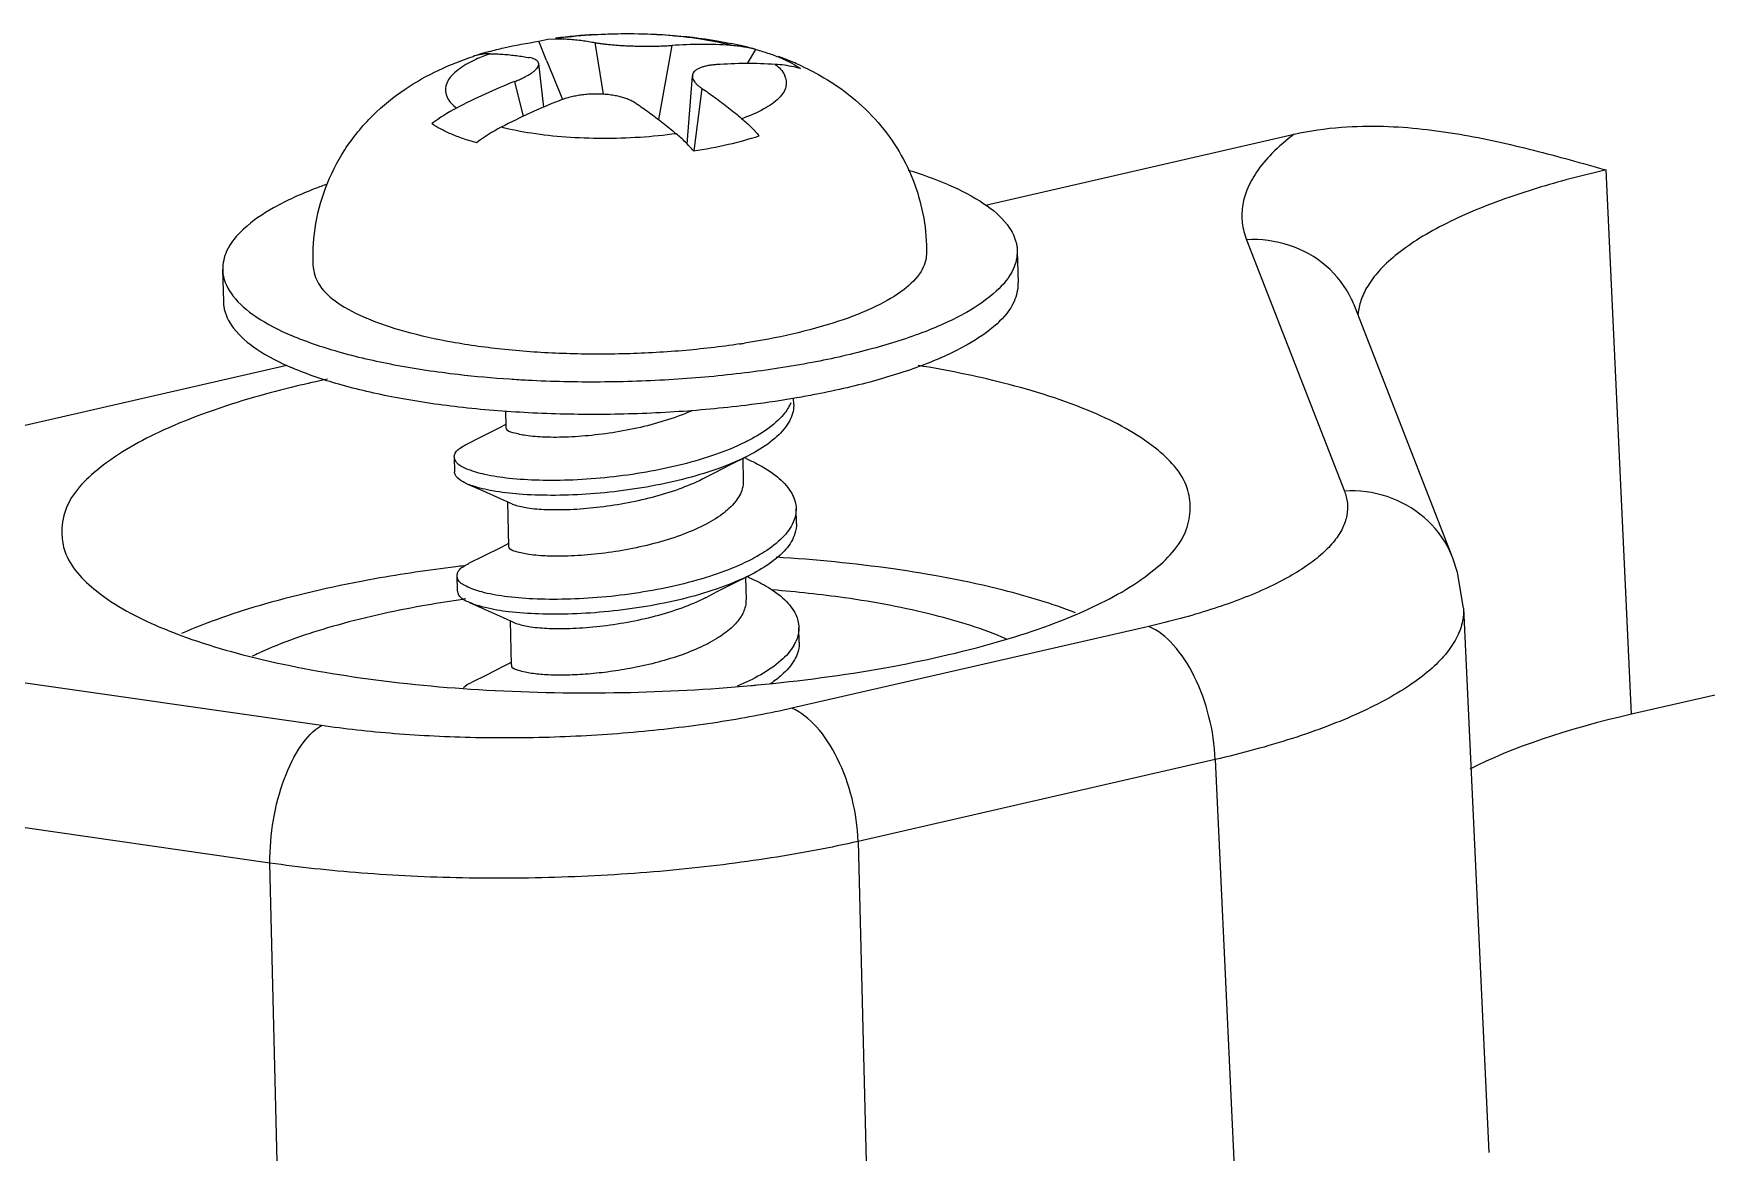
# Model space of a CAD drawing. Header units: millimetres. Extents: x 1034 to 1636, y -2154 to -1937.
# Drawn here: x 1119.97 to 1134.7, y -2053.84 to -2043.99 of the extents above; entities that cross this region are included whole.
import ezdxf

# ---------------------------------------------------------------- set-up
doc = ezdxf.new("R2010")
doc.units = ezdxf.units.MM

# ---------------------------------------------------------------- blocks, each defined once
blk = doc.blocks.new('*u3')
at = {"color": 7}
for p, q in [((26.79576011699191, -18.75437188321462), (26.87366012149187, -18.73619379531465)), ((26.86384037739185, -18.92213164731447), (26.79576011699191, -18.75437188321462)), ((26.87366012149187, -18.73619379531465), (26.9427929836919, -18.7314339742145)), ((27.28976223109191, -18.7654820587145), (27.36122351979191, -19.22032792631444)), ((27.96778177309193, -18.79066326881457), (27.85092427459188, -19.44359069031452)), ((28.6346012305919, -18.95074711601455), (28.70593535439184, -18.82531456411448)), ((26.21705550829176, -18.88702000421449), (26.22832590009182, -18.88328194551445)), ((26.21708964709183, -18.88700429431447), (26.22156479749196, -18.88551707391457)), ((26.8398982306918, -19.33292362261454), (26.79430611799182, -18.95039284441464)), ((26.58191329069189, -19.10832593711461), (26.65745345259188, -19.41516971401461)), ((28.10180554709177, -19.65933601311463), (28.14763134249188, -19.05772722291454)), ((28.23215928259185, -19.16961501291462), (28.1617720914918, -19.71952189111448)), ((30.72863994959187, -20.19598406871455), (33.4468800808919, -19.57292104061457)), ((36.41918141039184, -24.67960347091457), (36.19578468119187, -19.8872867439145)), ((31.00908507949191, -20.59972013731453), (31.01574569559193, -20.88526769711461)), ((33.02856762139186, -20.50187140511457), (33.8903383878918, -22.71441391701455)), ((24.01098862279196, -20.7629561114145), (24.01764923889186, -21.04850367121458)), ((34.84475169149187, -23.30432469911443), (33.98258392859191, -21.09076107711462)), ((15.46688597069181, -23.69421608241464), (24.57766232169195, -21.60588406341458)), ((29.04882599349185, -21.89709713791444), (29.03202867039181, -21.89993990701464)), ((29.04009126859194, -21.95231040031445), (29.03874609599177, -21.89464144661451)), ((26.50071561049174, -22.00869628431451), (26.50404388369191, -22.15138282811449)), ((26.05006542009187, -22.41489656961448), (26.05311820249187, -22.54577253461457)), ((28.59106206639194, -22.42800414021463), (28.5956893889919, -22.62638228401443)), ((28.62138273859193, -22.42779001621443), (28.6055325557918, -22.42076221851448)), ((46.18939352359189, -22.44011849161461), (36.41918141039184, -24.67960347091457)), ((26.45563960989182, -22.78068548851456), (26.56026259949192, -22.82806986831451)), ((26.51939640249191, -22.80956132251458), (26.5284661427919, -23.19839054741442)), ((29.06451352769182, -22.9993181196146), (29.06146074529192, -22.86844215471456)), ((26.07448767919186, -23.46190428891441), (26.07754046159175, -23.59278025381445)), ((28.61548432549182, -23.47501185951455), (28.62011164809189, -23.67339000331458)), ((28.64580499769181, -23.47479773551458), (28.62995481489179, -23.46776993781464)), ((24.88023764929187, -24.77966951551457), (18.41712067999197, -23.85104290431445)), ((26.48006186899181, -23.82769320781449), (26.58468485859191, -23.87507758761444)), ((26.54381866159179, -23.85656904181451), (26.55288840189178, -24.24539826671457)), ((34.93868514619192, -23.74504861371452), (35.1621107580919, -28.53812840641444)), ((32.16804768929183, -23.90608160441457), (29.02450519889192, -24.62663056561451)), ((29.08893578679181, -24.04632583891453), (29.0858830043918, -23.91544987401448)), ((24.42795861579179, -25.99084803751452), (17.96484112489179, -25.06222135141456)), ((32.75183554319187, -25.07900038891444), (29.60829305279185, -25.7995493501146)), ((32.75183554319187, -25.07900038891444), (32.97522543049183, -29.87131520131447)), ((29.60829305279185, -25.7995493501146), (29.72610554099185, -30.61606414881453)), ((24.5457711039918, -30.80736283621445), (24.42795861579179, -25.99084803751452))]:
    blk.add_line(p, q, dxfattribs=at)
for points in [[(26.50353697249193, -22.12965101591453), (26.43822304959178, -22.16298065271462), (26.28532507559191, -22.24015727641449), (26.15312265459181, -22.30631629611457)], [(28.24361668639187, -22.6035053827145), (28.34210411989181, -22.55324300041457), (28.48988885639187, -22.47863742841446), (28.62103680069185, -22.41300294211442)], [(26.16112468529195, -22.64942895711442), (26.29927498679183, -22.71069035201458), (26.45563960989182, -22.78068548851456)], [(26.52795923159181, -23.17665873521446), (26.46264530869189, -23.20998837201455), (26.30974733469179, -23.2871649956146), (26.17754491369192, -23.3533240154145)], [(34.93869735329179, -23.74531566201449), (34.88737276649181, -23.43132803351455), (34.84474994459185, -23.30432538191462)], [(28.26803894549175, -23.65051310201443), (28.36652637899181, -23.6002507197145), (28.51431111549175, -23.52564514771461), (28.64545905979185, -23.46001066141457)], [(26.18554694439183, -23.69643667641458), (26.32369724589182, -23.75769807121446), (26.48006186899181, -23.82769320781449)], [(26.5523814906918, -24.22366645451461), (26.48706756779188, -24.25699609131448), (26.33416959379178, -24.33417271491453), (26.20196717279191, -24.40033173471443)]]:
    blk.add_lwpolyline(points, dxfattribs=at)
for centre, radius, start, end in [((27.57079671699194, -23.66287538831443), 4.9758576073, 93.2809651735994, 97.25703904290027), ((27.54624256959187, -23.16152811821462), 4.4710049795, 93.94512323929766, 97.75685983849878), ((27.57539374949192, -23.53270083541452), 4.843305095, 93.12238898670084, 93.9870608176025), ((27.04934458459184, -21.38549462271453), 2.6334662618, 105.2055313716972, 108.1655461941988), ((28.24200817669191, -22.89333261931461), 4.1118144518, 86.61616096300213, 93.82401744010151), ((27.8239884903918, -22.01042473881444), 3.3049636495, 74.52354648039878, 78.4069026152002), ((26.70108019759186, -19.91063213621442), 1.0976970567, 114.7397383263057, 118.9163576113943), ((26.35936005109193, -19.32172653571456), 0.4574061122, 107.5302024856971, 108.126259196801), ((27.1897439878918, -21.8063506593146), 3.0771154964, 108.2064031170957, 108.3389954100931), ((26.35961405549176, -19.32253268771456), 0.4582513334, 106.6479016346077, 107.5301259889017), ((26.36024693119191, -19.32474697571456), 0.460554119, 98.8428398203046, 106.6444154585985), ((26.36216017929189, -19.33986033761448), 0.4757821496, 89.76779755389543, 98.79072131639904), ((176.1071586267918, 41.70070179558547), 161.0859893868, 202.1070544433052, 202.2389326017958), ((28.63553001809191, -23.06208860601464), 4.1118144518, 86.61616096429422, 93.82401744139447), ((28.81571186549183, -20.02383875881446), 1.0682140557, 77.7775856082956, 86.64488874499534), ((28.04968822479191, -21.28028028241442), 2.5402779585, 66.81923079200104, 70.38007184970431), ((28.82207671359197, -19.9929072557145), 1.0366362405, 74.47983825490432, 77.75946542280019), ((28.11407736719173, -21.12713556991457), 2.3741515347, 65.18727333010052, 66.7928767644988), ((28.51984720219173, -24.02462968221448), 5.284482161000001, 111.5136222930017, 117.6142471153043), ((28.91336904319178, -24.19338566891452), 5.284482161000001, 111.5136222900019, 117.6142471123033), ((26.81002278799178, -20.75424447981459), 1.5941166253, 117.6437781185074, 126.8848992752056), ((27.20354462919192, -20.92300046651462), 1.5941166253, 117.6437781185074, 126.8848992752056), ((34.48648265989186, -21.19659526951455), 0.4781541107, 173.2652424045996, 175.986029670305), ((27.50018921879177, -14.36709627991445), 7.1321410939, 278.5721721375944, 278.9147471134954), ((26.97926776319184, -31.41014887491451), 9.894646079, 101.9210727686011, 103.5563847043989), ((27.76737405809195, -37.30950631611449), 14.0322938211, 96.68087484780102, 96.97346236399594), ((27.64381904139191, -34.27543272181447), 10.7148676048, 98.00258339909344, 98.34685964799938), ((28.71483775189176, -23.88455672551459), 0.3776412315, 329.8066390135, 336.0769357086057), ((27.27321556309187, -9.073541002114553), 15.416088164, 275.1814110562014, 275.3756167445937)]:
    blk.add_arc(centre, radius, start, end, dxfattribs=at)
blk.add_ellipse((39.23176922269181, -25.88501545151462), major_axis=(4.9998834012, 0.116238904), ratio=0.3057771425, start_param=2.1611139745, end_param=2.5745580975, dxfattribs=at)
for points, start_tangent, end_tangent in [([(27.28601667159182, -18.69517378151454), (27.5194986551918, -18.68699581661463), (27.93754102859191, -18.69886861391456), (28.36555201649185, -18.74978150531456), (28.48815367789189, -18.7728841092146)], (0.9983386282131373, 0.05761929726672586), (0.9794282175604487, -0.2017928805641127)), ([(28.48470648069178, -18.78869965081458), (28.21799716379178, -18.73504441671457), (27.91542036689179, -18.70139145641451), (27.59156918369183, -18.68936383161463), (27.31158377119186, -18.69658581011458)], (-0.9684490888870516, 0.2492114809430736), (-0.9985148551595857, -0.05448012505154304)), ([(26.35863288919188, -18.84422291231454), (26.48665147099177, -18.81222373051446), (26.79576011699191, -18.75437188321462)], (0.964781183916881, 0.2630537343584803), (0.9890168634285785, 0.1478027193724689)), ([(26.9427929836919, -18.7314339742145), (27.00009136989183, -18.73254053251458), (27.05957411339193, -18.73561283151457), (27.11976199049184, -18.74068759101465), (27.17901814409174, -18.74758997901449), (27.23589170119192, -18.7559721270145), (27.28976223109191, -18.7654820587145)], (0.9999946025478423, -0.00328555553645943), (0.9823123922353254, -0.1872494701218469)), ([(27.28976223109191, -18.7654820587145), (27.31939360759191, -18.77059585571442), (27.35222522499191, -18.77529702941456), (27.38856579289188, -18.77965118811449), (27.4289246286919, -18.78368841851443), (27.47396555089188, -18.78740077101452), (27.52308661709185, -18.79065519181449), (27.57494414099187, -18.79331221031453), (27.62831525079173, -18.79529420171457), (27.68247306579178, -18.79657415371457), (27.73609263489186, -18.79713509981457), (27.78754877059191, -18.79700637011456), (27.83589334059184, -18.79626356181461), (27.88169153029185, -18.79496026661445), (27.92549280969172, -18.79310560741442), (27.96778177309193, -18.79066326881457)], (0.9823123922112055, -0.1872494702483799), (0.9978124018910633, 0.06610908131556094)), ([(28.48470648069178, -18.78869965081458), (28.60196539409185, -18.80210504911452), (28.70589162889189, -18.82530241841459)], (0.9982180258399264, -0.05967221202737619), (0.9635250543832236, -0.2676181413428591)), ([(28.70604836979192, -18.82534594371464), (28.82559285319178, -18.86230100771445), (28.93174951869184, -18.90303310091463)], (0.9635411436096761, -0.2675602073765034), (0.9190572600912407, -0.3941240320934282)), ([(24.8111992310919, -20.75424593481443), (24.82535021649187, -20.40394383151443), (24.91643784979192, -20.04839960501454), (25.08683508099182, -19.71037874951458), (25.33418948079179, -19.4070538680146), (25.61828514689182, -19.17516362921447), (25.91491503119187, -19.00739370751444), (26.21708964709183, -18.88700429431447)], (-0.06267201613482781, 0.9980341769666988), (0.9487258226404546, 0.3161001636430973)), ([(26.17030821109188, -18.94978879481459), (26.03941935139187, -19.04514077831459), (25.97773448529188, -19.14553927801444), (25.98822863619182, -19.24614213571454), (26.07039567759182, -19.34209733711441)], (-0.8747391429679839, -0.484594089687067), (0.7858006394661476, -0.6184798743812072)), ([(26.36408837499187, -18.86408209531464), (26.24169718199187, -18.91368375581442)], (-0.9416764583663566, -0.3365196097682802), (-0.907713748075346, -0.4195899802843338)), ([(26.36408837499187, -18.86408209531464), (26.42138676119191, -18.86518865351445), (26.48086950469178, -18.86826095251445), (26.5410573817918, -18.87333571201452), (26.60031353529189, -18.88023810001459), (26.65718709249188, -18.8886202480146), (26.71105762239176, -18.8981301797146)], (0.9999946025478423, -0.00328555553645943), (0.9823123922353254, -0.1872494701218469)), ([(26.58191329069189, -19.10832593711461), (26.62108482699193, -19.09209546751458), (26.65640282829179, -19.07581339881449), (26.68838742109187, -19.05928600561447), (26.7172363304918, -19.04233333421462), (26.74281065519176, -19.02480448731444), (26.76407920019176, -19.00707764511458), (26.78004481799178, -18.98972424741442), (26.79020908959183, -18.97317874971441), (26.79443342799175, -18.95766652391444), (26.79429181309195, -18.95045055531455)], (0.9305734816544158, 0.3661051696460714), (-0.1191360852118501, 0.9928779346930794)), ([(26.79429181309195, -18.95045055531455), (26.79273123499195, -18.9435429188145), (26.78553517959188, -18.93115667601455), (26.77358214539186, -18.9206099640146), (26.75724511249189, -18.91167267361448), (26.73652708509189, -18.90419671651443), (26.71105762239176, -18.8981301797146)], (-0.1191360851419601, 0.9928779347014657), (-0.9823123922296817, 0.1872494701514543)), ([(28.36130361439177, -18.9594192555146), (28.32183875779185, -18.96307478051449), (28.28626661189173, -18.96846140641446), (28.25406296359188, -18.97559766081463), (28.22502916499195, -18.98462394211447), (28.19930639949189, -18.99578897271454), (28.17793383389187, -19.00905634691458), (28.16191506109192, -19.02413092931465), (28.1517508023918, -19.04067697991445), (28.14763056869185, -19.05774622071453)], (-0.9978124019017003, -0.0661090811550109), (-0.07699117352898256, -0.9970317744177616)), ([(28.87822832189181, -18.95745563741457), (28.96039536339185, -19.05341083891449), (28.9708895142918, -19.15401369661458), (28.9092046481918, -19.25441219621462), (28.7783157884918, -19.34976417971461), (28.58453562459181, -19.43547087931461)], (0.7858006394974411, -0.6184798743414475), (-0.9416764582892788, -0.3365196099839656)), ([(28.93174951869184, -18.90303310091463), (29.0233431323918, -18.94710327271446)], (0.9190572603228448, -0.3941240315533513), (0.8788939122336878, -0.4770172858907348)), ([(29.0233431323918, -18.94710327271446), (29.0994571956918, -18.99407055081451)], (0.8788939122830954, -0.4770172857997022), (0.8159180612411079, -0.5781675512691384)), ([(29.11039886609194, -18.97215552811463), (29.30627280799183, -19.07468444281449), (29.55225141379185, -19.24548092171449), (29.78303391939176, -19.46882384801461), (29.96812617679188, -19.7251511348145), (30.10333608179189, -20.00850471691456), (30.18492100499191, -20.31229733461441), (30.20933865099187, -20.62833018731453)], (0.9076528543102663, -0.4197216888158468), (-0.01606934637432661, -0.9998708797175273)), ([(28.14763056869185, -19.05774622071453), (28.14757964609191, -19.05846917781446), (28.14938588539189, -19.07705335661444), (28.15673039739181, -19.09580409161458), (28.16886831829174, -19.11427708911447), (28.18542438619181, -19.13260463721463), (28.20639652769182, -19.15097473141441), (28.23215928259185, -19.16961501291462)], (-0.07699117353319644, -0.9970317744174363), (0.8329187907848152, -0.5533952366596242)), ([(27.65345467389193, -19.30226313391449), (27.62352997719177, -19.28457439241447), (27.59044421519184, -19.26897777591444), (27.55388459179187, -19.25523247831461), (27.51334086679185, -19.24326885791447), (27.46815150379177, -19.2331926891145), (27.41892641699189, -19.22547880021443), (27.36701573799178, -19.22054296641454), (27.31364464109197, -19.21856152791452), (27.25954000819183, -19.21956154801455), (27.20602448539182, -19.22346117551456), (27.15471680639189, -19.22995439741453), (27.10655712309187, -19.23862349131446), (27.06097796839185, -19.24931704421442), (27.01743080309188, -19.26206584041461), (26.97543513199184, -19.27708192381442)], (-0.8329187907103633, 0.553395236771682), (-0.9305734816810892, -0.3661051695782723)), ([(28.23215928259185, -19.16961501291462), (28.28751408639187, -19.20716694901444), (28.34546358979185, -19.24814391981454), (28.40536715019175, -19.29230452271463), (28.46603162219174, -19.3389074282145), (28.52615442759191, -19.38697882931456), (28.58453562459181, -19.43547087931461)], (0.8329187907451332, -0.5533952367193496), (0.763437109933369, -0.6458821712793946)), ([(27.65345467389193, -19.30226313391449), (27.70880947769183, -19.33981507011458), (27.76675898109193, -19.38079204081441), (27.82666254149183, -19.42495264371451), (27.88732701339188, -19.4715555492146), (27.94744981889187, -19.51962695031443), (28.00583101589189, -19.56811900031448)], (0.8329187907451332, -0.5533952367193496), (0.763437109933369, -0.6458821712793946)), ([(28.58453562459181, -19.43547087931461), (28.66457131289189, -19.50946092671461), (28.73562062569181, -19.58625220041449)], (0.7634371100233744, -0.6458821711730075), (0.6532592682365304, -0.7571342869419354)), ([(26.02092661529196, -19.57023910361454), (25.92933300159177, -19.52616893181448), (25.85321893829177, -19.47920165381447)], (-0.9190572601143503, 0.3941240320395389), (-0.8159180613602462, 0.5781675511010086)), ([(26.24674077959185, -19.64795764041446), (26.12708328079179, -19.61097119691453), (26.02092661529196, -19.57023910361454)], (-0.9635543284240811, 0.2675127215203386), (-0.9190572601513122, 0.3941240319533477)), ([(28.00583101589189, -19.56811900031448), (27.68656124139193, -19.60001134751451), (27.35705481589184, -19.61018914301462), (27.03320363259184, -19.59816151821451), (26.73062683579178, -19.56450855791445), (26.46391751889189, -19.51085332381444)], (-0.9907470589927919, -0.13572127724544), (-0.9684490888987562, 0.2492114808975883)), ([(28.15691601699189, -19.71890032141459), (28.08586670289185, -19.64210904651463), (28.00583101589189, -19.56811900031448)], (-0.6532592682365304, 0.7571342869419354), (-0.7634371100233744, 0.6458821711730075)), ([(28.15691601699189, -19.71890032141459), (28.4660246629918, -19.66104847401448), (28.73562062569181, -19.58625220041449)], (0.9890168634355143, 0.1478027193260568), (0.9483459230189114, 0.3172380971658501)), ([(33.4468800808919, -19.57292104061457), (33.25211947459184, -19.74221029581463), (33.11538025209188, -19.9070665356146), (33.03116160229183, -20.06432733651445), (32.99221190019182, -20.21143059421456), (32.99097052799175, -20.35317075521448), (33.02856762139186, -20.50187140511457)], (-0.7973675304452035, -0.6034940110653276), (0.3629210754155344, -0.9318198822837126)), ([(33.44688008179185, -19.57292104001453), (33.8647058871918, -19.51060908051454), (34.2357333014919, -19.50263758011442), (34.57697304709188, -19.52662870631457), (34.90526044089188, -19.57270827451453), (35.23165055309187, -19.63639270471458), (35.55620996119183, -19.71316137691451), (35.87756681729184, -19.79823770391454), (36.19578468119187, -19.8872867439145)], (0.9747224173970139, 0.2234193568689196), (0.9622112483137687, -0.2723040829999787)), ([(30.4035598947919, -20.01809751931455), (30.04952291509187, -19.89102348421443)], (-0.9190572601510101, 0.394124031954052), (-0.9575519500062772, 0.2882607552879445)), ([(36.19578484119188, -19.88729017731453), (35.91082235109195, -19.95641219671461), (35.62385658799178, -20.03652589501462), (35.3368839063919, -20.1294564882146), (35.05503851339188, -20.23666972611454), (34.78898596699185, -20.35766773861451), (34.5527826500919, -20.48901893041443), (34.3576662607918, -20.62553300841455), (34.20850002269185, -20.76210705171457), (34.10425817119187, -20.89494452051463), (34.04054493709179, -21.02160547201447), (34.01162796059191, -21.14052060341464)], (-0.9753480151248706, -0.2206722669298873), (-0.1172841337865654, -0.9930983999392685)), ([(24.93096167959186, -20.0122589183145), (24.82568969269175, -20.05127335441443), (24.45895111399182, -20.22164907881461), (24.19611360069189, -20.40767896241459), (24.04612776899182, -20.60302798041448), (24.01141980009186, -20.76305884471458)], (-0.9423289101736507, -0.3346882505421125), (0.01072030595966045, -0.9999425358690025)), ([(30.4035598947919, -20.01809751931455), (30.71583940919186, -20.18443460681465), (30.91894916259184, -20.36769314771459), (31.00597249569182, -20.56163249211454), (31.00865390209185, -20.59961740401445)], (0.9190572601520794, -0.3941240319515585), (0.01072030595031294, -0.9999425358691028)), ([(31.00865390209185, -20.59961740401445), (30.97394593329182, -20.75964826821451), (30.82396010159175, -20.95499728631444), (30.56112258829182, -21.14102716981461), (30.19438400949184, -21.3114028943146), (29.73623320779188, -21.46032251861448), (29.20227195919188, -21.58271476381447), (28.61068367359189, -21.67441170851453), (27.98161418059192, -21.73229072341451), (27.33648568709179, -21.7543808080145), (26.69726727049181, -21.73992971101461), (26.5400646499919, -21.7305861882146)], (0.01072030593530305, -0.9999425358692637), (-0.9977577207466358, 0.06692929620486533)), ([(33.98250570969174, -21.09079142321457), (33.95313676729188, -21.02345889141452), (33.72956149509184, -20.73383105511448), (33.40534934149184, -20.55092964321443), (33.02856762139186, -20.50187140511457)], (-0.3616971212933387, 0.9322956572075791), (-0.9983616688937879, -0.05721868648973904)), ([(24.01141980009186, -20.76305884471458), (24.01410120659182, -20.80104375661449), (24.1011245396918, -20.99498310091462), (24.30423429299174, -21.17824164181457), (24.61651380749197, -21.34457872941448)], (0.01072030595031294, -0.9999425358691028), (0.9190572601520794, -0.3941240319515585)), ([(24.81121605139185, -20.75424498361463), (24.86693884079182, -20.90493964191455), (25.02465883029186, -21.05616240281461), (25.27789050319188, -21.19298087681454)], (0.06640950655593947, -0.9977924520856012), (0.9190572601749792, -0.3941240318981586)), ([(30.20930974899181, -20.62832981831457), (30.16169881149187, -20.77981914571455), (30.01221366429183, -20.93830147251447), (29.7665712653918, -21.08690884191446), (29.43421151449184, -21.21993035611445), (29.02790681029194, -21.33225407291457), (28.60541909489177, -21.41308120071449)], (-0.0209006144409757, -0.9997815582996067), (-0.9879178669380915, -0.1549783474698693)), ([(31.0153145182918, -20.88516496381453), (30.98060654939184, -21.04519582801458), (30.83062071769177, -21.24054484611452), (30.56778320439173, -21.42657472961446), (30.20104462559186, -21.59695045411445), (29.7428938238919, -21.74587007841455), (29.2089325752919, -21.86826232361454), (29.04882599349185, -21.89709713791444)], (0.01072030594286068, -0.9999425358691827), (-0.9858152747165695, -0.1678339778933178)), ([(24.01808041629181, -21.04860640451443), (24.02076182269184, -21.08659131641457), (24.10778515579182, -21.28053066071448), (24.31089490909176, -21.46378920161442), (24.62317442359188, -21.63012628921456)], (0.01072030595031294, -0.9999425358691028), (0.9190572601520794, -0.3941240319515585)), ([(28.56327121489187, -21.41956345481458), (28.05816041349181, -21.47850325121453), (27.53198553099185, -21.5068084389145), (27.00496717299177, -21.50339126531458), (26.49735835949184, -21.46838305061442), (26.02866621259182, -21.40312914071455), (25.61690230849183, -21.31013720681449), (25.27789050319188, -21.19298087681454)], (-0.9888268296371193, -0.1490687793932833), (-0.9190572601541285, 0.3941240319467805)), ([(26.5400646499919, -21.7305861882146), (26.0857267469919, -21.68942954711451), (25.52268939589192, -21.60460003891444), (25.02732877889196, -21.48832995361454), (24.61651380749197, -21.34457872941448)], (-0.9977577207462995, 0.06692929620987839), (-0.9190572601612625, 0.3941240319301442)), ([(29.03202867039181, -21.89993990701464), (28.6173442896918, -21.95995926831461), (27.98827479669194, -22.01783828321459), (27.34314630329175, -22.03992836781458), (26.70392788659183, -22.02547727081446), (26.09238736319185, -21.97497710691459), (25.52935001209187, -21.89014759881456), (25.03398939499186, -21.77387751341462), (24.62317442359188, -21.63012628921456)], (-0.9861424376448938, -0.1659008519441263), (-0.9190572601629351, 0.3941240319262441)), ([(31.67662968599177, -22.02288428521456), (30.88820587189184, -21.76334946641464), (30.13762212919187, -21.60887363551456)], (-0.9190572601564149, 0.3941240319414487), (-0.9868663737311199, 0.1615387272414564)), ([(24.6599413628918, -21.79117044281452), (24.29301166929179, -21.8880036827145), (23.48790771399183, -22.17920977081462), (22.92565557599187, -22.51342507211461), (22.62943446419195, -22.87659650481464), (22.59523726239183, -23.09874003471441)], (-0.9720785585969716, -0.2346556539187455), (0.04305299264669323, -0.999072790052939)), ([(29.03991890849181, -21.95231578971448), (29.03939630529192, -21.97840098461461), (28.99275246759191, -22.11587579661455), (28.87603353239183, -22.24924874051453), (28.69491677609187, -22.37385138661443), (28.62105255279187, -22.41303448061444)], (0.03125313631314003, -0.9995115014198649), (-0.89462174692995, -0.4468242718564031)), ([(29.01430453039188, -21.93728403341447), (28.95102942759183, -22.03928905781459), (28.80871739609188, -22.16888220211445), (28.62339200259191, -22.27942468231458)], (-0.3845763674410708, -0.9230931792651436), (-0.8935179110434833, -0.4490275522108747)), ([(28.14663604619182, -22.00624199401454), (28.01578334229191, -22.05868664201444), (27.78180574299176, -22.13092665641443), (27.53587604399183, -22.1850442288146), (27.29131439439175, -22.22083204321461), (27.05600054669185, -22.23904418251459), (26.84668040379177, -22.23993016931445), (26.68167790319183, -22.22588464301452)], (-0.9139309283062993, -0.4058697553220568), (-0.989680770491129, 0.1432898200155382)), ([(32.53186269969183, -22.86662584931446), (32.50551130669191, -22.6887686439145), (32.22626034479185, -22.33715421901456), (31.67662968599177, -22.02288428521456)], (0.01598746435544918, 0.9998721923243408), (-0.9190572601644929, 0.3941240319226116)), ([(26.68167790319183, -22.22588464301452), (26.56799592619188, -22.20053378781449), (26.51004562509183, -22.1669563640146), (26.50789358099178, -22.15149946281463)], (-0.9896807704976772, 0.1432898199703103), (0.04484533572514435, 0.9989939418553545)), ([(26.05150144949187, -22.41474460551444), (26.05179872789188, -22.39943032771453), (26.10323096109187, -22.33582822051449), (26.15294152489184, -22.30595799861453)], (-0.1052348304661672, 0.9944473995424581), (0.8924448565083639, 0.4511564895817925)), ([(28.62339200259191, -22.27942468231458), (28.60590206599181, -22.28809882181463), (28.35229334489179, -22.39299331021448), (28.06002275169192, -22.48030287821462), (27.74306503699188, -22.54760311031464), (27.41657192789182, -22.59342355041463), (27.09614975769182, -22.61731780651462), (26.79711542379187, -22.61988483301457), (26.53376614309184, -22.60274037531462), (26.31869782229182, -22.56843993751454), (26.16220453939184, -22.52035694741448), (26.09204536129187, -22.48344935551449)], (-0.8935179110752633, -0.4490275521476359), (-0.7736600816432652, 0.6336008823160968)), ([(26.09204536129187, -22.48344935551449), (26.07178776559192, -22.46252192561451), (26.05150144949187, -22.41474460551444)], (-0.7736600819710676, 0.6336008819158326), (-0.1052348299139377, 0.9944473996008963)), ([(28.62105255279187, -22.41303448061444), (28.45818902089184, -22.48543879251451), (28.17732235079177, -22.58039447611463), (27.86592016369184, -22.65590504341458), (27.53906031119186, -22.71009603711445), (27.21256704169184, -22.74212244791443), (26.90224690259186, -22.75220951681445), (26.62312549709179, -22.7416418592145), (26.38872195059184, -22.71270143511447), (26.21039611879178, -22.6685573616146), (26.1606865216919, -22.65045201691464)], (-0.8946217469164025, -0.4468242718835272), (-0.919239539945959, 0.3936987023091924)), ([(28.62140077029187, -22.42774924301443), (28.71650169329178, -22.47345853011461), (28.89676292849185, -22.58993697171445), (29.01329626909182, -22.7176799252145), (29.06058644869188, -22.85233528481444), (29.06138786599183, -22.86844340911443)], (0.9145570794981598, -0.4044568559683426), (0.0172093676063109, -0.9998519078676557)), ([(26.1606865216919, -22.65045201691464), (26.09680006019175, -22.61311288671459), (26.05346025829181, -22.55081691551459), (26.0533217368918, -22.54577744001449)], (-0.9192395399832503, 0.3936987022221214), (0.02409404224401234, 0.9997096964260894)), ([(26.69652357839186, -22.86233422011446), (26.86152607889187, -22.87637974651443), (27.07084622189177, -22.87549375971457), (27.30616006959178, -22.8572816204146), (27.55072171919187, -22.82149380591454), (27.79665141809187, -22.76737623361464), (28.03062901749195, -22.6951362191146), (28.23466380459183, -22.60806101821458), (28.24361801399186, -22.60350797241449)], (0.9896807704874644, -0.1432898200408493), (0.889868911347771, 0.4562163090209873)), ([(28.59530112049174, -22.62655110151445), (28.5874042996918, -22.69319400931454), (28.52703174579176, -22.80776152371459), (28.41152475889191, -22.91701724861446), (28.24629570959178, -23.01758008731463), (28.04254982689179, -23.10484296251457), (27.80805980819184, -23.17745517761455), (27.56102523439176, -23.23191989181441), (27.31651047669186, -23.2677532838145), (27.08100651999189, -23.28602756141458), (26.87138624059185, -23.28694865301441), (26.70610016229182, -23.27289236221441)], (0.01983213965482597, -0.9998033237775875), (-0.9896807704927136, 0.1432898200045938)), ([(26.55954925009189, -22.83010693421443), (26.58284160129176, -22.83698336491443), (26.69652357839186, -22.86233422011446)], (0.943803974335337, -0.3305057609616244), (0.9896807704445707, -0.1432898203371098)), ([(33.8903383878918, -22.71441391701455), (33.91608661889188, -22.81979999931445), (33.91118683649188, -22.92891096591461), (33.87355044529193, -23.04028583641457), (33.80199679669192, -23.15245085381457), (33.6962874939918, -23.2638659364145), (33.55713996289182, -23.37298899651455), (33.38619479539182, -23.47833697851456), (33.18597921879177, -23.57852287931451), (32.95981081739183, -23.67231290121458), (32.71167411319186, -23.75867005741452), (32.4460518189918, -23.8367958664146), (32.16804768929183, -23.90608160441457)], (0.3629258118385184, -0.9318180375488297), (-0.9747213928339513, -0.2234238267326075)), ([(34.84427647209179, -23.3033339260146), (34.81490742219182, -23.23600117411456), (34.59133196589187, -22.94637331201466), (34.26711979759182, -22.7634720524145), (33.8903383878918, -22.71441391701455)], (-0.3616971290859506, 0.9322956541843264), (-0.9983616688955034, -0.05721868645980362)), ([(28.71746600799179, -24.42182803781452), (29.84675077059194, -24.26964206571461), (30.83363189089187, -24.04343352281444), (31.63873584619182, -23.75222743471454), (32.2009879841919, -23.41801213341455), (32.49720909599182, -23.05484070071452), (32.53186269969183, -22.86662584931446)], (0.9956018465755996, 0.09368544761731282), (0.01598746435079003, 0.9998721923244152)), ([(29.06138786599183, -22.86844340911443), (29.03641941769183, -22.98922139091451)], (0.01720936725776513, -0.9998519078736549), (-0.3944169422671704, -0.9189315946536041)), ([(22.59523726239183, -23.09874003471441), (22.62113225349185, -23.24266856161444), (22.9003832153918, -23.5942829865146), (23.45001387419188, -23.90855292041442)], (0.04305299265620596, -0.9990727900525291), (0.9190572601653794, -0.3941240319205442)), ([(29.03641941769183, -22.98922139091451), (28.94198789969175, -23.12355023151463), (28.78183452749192, -23.25065571391451), (28.64490432179184, -23.32793493271447)], (-0.3944169420616823, -0.9189315947418021), (-0.8942886200609079, -0.4474906301025278)), ([(29.06410987999186, -22.99932500611453), (29.05110572999195, -23.08943364851461), (28.97143435289183, -23.22560276581453), (28.8239157069919, -23.35546402721457), (28.64546505989176, -23.46002270481449)], (0.0170582279129507, -0.9998544978447964), (-0.8950691990602246, -0.4459272686141633)), ([(26.70610016229182, -23.27289236221441), (26.59273564009186, -23.2476508798145), (26.53468430539181, -23.21424674161449), (26.53233767079178, -23.19848934411448)], (-0.9896807704967397, 0.1432898199767849), (0.03690913485936447, 0.9993186257465301)), ([(26.06371868709186, -23.38101651071452), (25.35251461229188, -23.48765355301452), (24.37881692869189, -23.71084024661445), (23.64799723779186, -23.96965169741452)], (-0.992601719721475, -0.1214159215505544), (-0.915605697487504, -0.4020773641084777)), ([(26.07731669149189, -23.46186732391448), (26.08351055259186, -23.4283909238145), (26.15474454919195, -23.36550949891443), (26.17779473389191, -23.35383872871444)], (-0.01306529720150216, 0.9999146453618111), (0.8996341151175702, 0.4366445452729559)), ([(28.64490432179184, -23.32793493271447), (28.56363526959183, -23.36621612421459), (28.29783347359194, -23.46646016801446), (27.99714197169192, -23.54834676961445), (27.67593698749192, -23.60971005721444), (27.34957273939176, -23.64936262261449), (27.03364941739187, -23.66715213181442), (26.74326943299184, -23.6639685874145), (26.49231740079176, -23.64170189701463), (26.29279818019177, -23.60315177111443), (26.15426453439181, -23.55189424411446), (26.08336169639188, -23.49211118511448), (26.07731669149189, -23.46186732391448)], (-0.894288620097478, -0.4474906300294444), (-0.01306529692705873, 0.9999146453653972)), ([(31.52179268969178, -23.78611963141452), (30.88600556839185, -23.58783979681448), (29.91501261899191, -23.40026773801446), (28.88689851429183, -23.29742503011448)], (-0.9331001798487757, 0.3596165379486636), (-0.9981141216088171, 0.06138566807537216)), ([(28.64546505989176, -23.46002270481449), (28.61571427929186, -23.47451856981456), (28.35692471659183, -23.57878934981454), (28.06008439029188, -23.66501317951452), (27.73956801059194, -23.73079829561448), (27.41089352169195, -23.77473984911444), (27.08997279449193, -23.79648774021462), (26.79234329759186, -23.79676352381443), (26.53241784759189, -23.77732556821456), (26.32278866389186, -23.74088414921448), (26.1857088356918, -23.69604337521446)], (-0.8950691990529055, -0.4459272686288544), (-0.9247246619463867, 0.3806367028915382)), ([(28.64582015619192, -23.47476339131458), (28.79763083709179, -23.55186013001457), (28.96070526889196, -23.67191973981448), (29.05817906299183, -23.80206533761452), (29.08575255769176, -23.91545387631459)], (0.9148531450813484, -0.4037867295179047), (0.03066763128341752, -0.9995296375753269)), ([(26.08839055609189, -23.67406346981443), (25.76973858039185, -23.72590233291453), (24.97635675179185, -23.90775782051446), (24.32914886849187, -24.1418462740146), (24.27086165909179, -24.16924943661456)], (-0.9894062554911911, -0.1451732123874794), (-0.9005823272264096, -0.4346854861707072)), ([(26.1857088356918, -23.69604337521446), (26.17361933479185, -23.69097058051443), (26.0921540527919, -23.63176669911445), (26.0801201522919, -23.59259275591444)], (-0.9247246620142416, 0.3806367027266899), (-0.07249110777843507, 0.9973690587205196)), ([(26.72094583749197, -23.90934193941462), (26.88623191569184, -23.92339823011457), (27.09585219519181, -23.92247713861457), (27.33135615189178, -23.90420286101448), (27.5758709095918, -23.86836946901462), (27.82290548339188, -23.81390475471449), (28.05739550199189, -23.74129253961451), (28.26114138479193, -23.65402966451461), (28.26803985469178, -23.65051487521464)], (0.9896807704938534, -0.1432898199967217), (0.8898466884434388, 0.4562596531211651)), ([(28.6199686004918, -23.67351581981461), (28.61892842589191, -23.70240670771454), (28.58435844729183, -23.80606506271442), (28.50365381629183, -23.90707942751442), (28.38113552269181, -24.00186034871444), (28.22161202579173, -24.08838250551457), (28.03254031029189, -24.16406972671462), (27.81985585909183, -24.22774122941451), (27.59759101099178, -24.2766983853146)], (0.02787876682300066, -0.9996113116408942), (-0.9832476598696435, -0.1822746262123997)), ([(30.91238916059194, -24.01619721861448), (30.27850063949188, -23.80753541741456), (29.48732266429181, -23.65469920801456), (28.85412259809186, -23.58527988941455)], (-0.9190572601600291, 0.3941240319330206), (-0.9968711035771302, 0.0790443094277801)), ([(34.93867973259182, -23.74531455761462), (34.93066194659184, -23.8557958807146), (34.8835663539918, -23.99432968271458), (34.79409203869182, -24.1340253071146), (34.6619473839919, -24.27297019541447), (34.48803686559188, -24.40924506421447), (34.27441017899184, -24.54100406721454), (34.02420662249187, -24.66652130811462), (33.74156572119182, -24.78424542341463), (33.43146482179179, -24.89286470461457), (33.0995048854918, -24.99136022141442), (32.75183554319187, -25.07900038891444)], (0.0455648627039692, -0.9989613822800002), (-0.9740885610901754, -0.2261669187862629)), ([(23.45001387419188, -23.90855292041442), (24.23843768829181, -24.16808773911453), (25.22238146179188, -24.35817558221447), (26.33749520409185, -24.46674318321448), (27.53113326919186, -24.48841565881457), (28.6654343518918, -24.42663518931454)], (0.9190572601607006, -0.3941240319314548), (0.9959136763063418, 0.0903102947951519)), ([(26.58395542029189, -23.87715958391459), (26.6075813152919, -23.88410045701448), (26.72094583749197, -23.90934193941462)], (0.9437537800998267, -0.3306490625229229), (0.9896807704559902, -0.1432898202582364)), ([(29.08575255769176, -23.91545387631459), (29.08544563039186, -23.93783026981464), (29.06003612429186, -24.03769386451449)], (0.03066763110822627, -0.9995296375807022), (-0.4043978698611663, -0.9145831634420959)), ([(32.75183554319187, -25.07900038891444), (32.69737008729192, -24.70114370121451), (32.56771956229193, -24.3465285278146), (32.38210580329178, -24.06772969951453), (32.16804768929183, -23.90608160441457)], (-0.03548688866548438, 0.9993701420058755), (-0.9190572601610186, 0.3941240319307132)), ([(29.04124556149191, -24.07447997711461), (28.92772666899191, -24.20723771801454), (28.75034158989183, -24.33151230311455), (28.54195483219178, -24.43310554991444)], (-0.501972634668165, -0.8648835031634615), (-0.9228674037009517, -0.3851178458423664)), ([(29.08886069789185, -24.04632805981464), (29.08880948099181, -24.06255844781458), (29.04730495379181, -24.20014103921449), (28.93544675649184, -24.33396589271456), (28.83663229749186, -24.4105710582146)], (0.02956465799401784, -0.9995628699575114), (-0.8271953613459629, -0.5619144366963016)), ([(26.73052242139192, -24.31990008151456), (26.61685807119181, -24.2945553089146), (26.55890102629178, -24.26098614151442), (26.55673941879184, -24.24551401311464)], (-0.9896807705202951, 0.1432898198140926), (0.0444506774154278, 0.9990115801517566)), ([(27.59759101099178, -24.2766983853146), (27.39832860209185, -24.30787495951449), (27.20456370989177, -24.32735152931446), (27.02150804089183, -24.33536608041459), (26.86049112129183, -24.33231624851442), (26.73052242139192, -24.31990008151456)], (-0.983247659875622, -0.18227462618015), (-0.9896807704901321, 0.1432898200224244)), ([(26.13187466709178, -24.4453864647146), (26.20157095489185, -24.39944704081449)], (0.691678881445496, 0.7222051820378386), (0.9126513713321583, 0.40873888291369)), ([(29.02450519889192, -24.62663056561451), (28.72923636819178, -24.68873476931458), (28.41090646029193, -24.74442585641464), (28.07291608239177, -24.79237052281451), (27.71906611009183, -24.83147644951464), (27.35372667529191, -24.8608736741146), (26.98165610199192, -24.87995190771449), (26.60781086009183, -24.88838353041456), (26.23722361049181, -24.88613297481447), (25.87479897239177, -24.87346033561448), (25.52513771409178, -24.85091049471453), (25.19234835409179, -24.81928888361449), (24.88023764929187, -24.77966951551457)], (-0.9747222721824895, -0.2234199904023926), (-0.9898353274074897, 0.1422182288460511)), ([(29.60829305279185, -25.7995493501146), (29.55382753129186, -25.42169240141448), (29.42417690169191, -25.0670771472146), (29.23856313589192, -24.78827846561444), (29.02450519889192, -24.62663056561451)], (-0.03548688875222138, 0.9993701420027954), (-0.9190572600965952, 0.394124032080942)), ([(24.42795861579179, -25.99084803751452), (24.45849628489179, -25.60985236601459), (24.55485248589184, -25.24689124681458), (24.7027415610919, -24.95577687111449), (24.88023764929187, -24.77966951551457)], (-0.01281188742870034, 0.9999179244020553), (0.8615735066276826, 0.5076328325446245)), ([(29.60829305279185, -25.7995493501146), (29.23895829069181, -25.87624062931445), (28.84102960439179, -25.94500413261449), (28.41854187219178, -26.00424569771462), (27.97625419959184, -26.05261915861456), (27.51963471599186, -26.08905170831463), (27.05463421639195, -26.11279080881445), (26.58743267559191, -26.12343209811456), (26.12428196729184, -26.12092850301451), (25.67131200139193, -26.10559441301461), (25.23427767869191, -26.07809553781453), (24.8183212730919, -26.03941858371445), (24.42795861579179, -25.99084803751452)], (-0.9753481328037932, -0.2206717468008857), (-0.9902163673707342, 0.1395404808330085))]:
    blk.add_spline(points, degree=3, dxfattribs=dict(at, start_tangent=start_tangent, end_tangent=end_tangent))

msp = doc.modelspace()

# ---------------------------------------------------------------- block references
msp.add_blockref('*u3', (1097.623979550097, -2025.299985094522))

doc.saveas('drawing.dxf')
